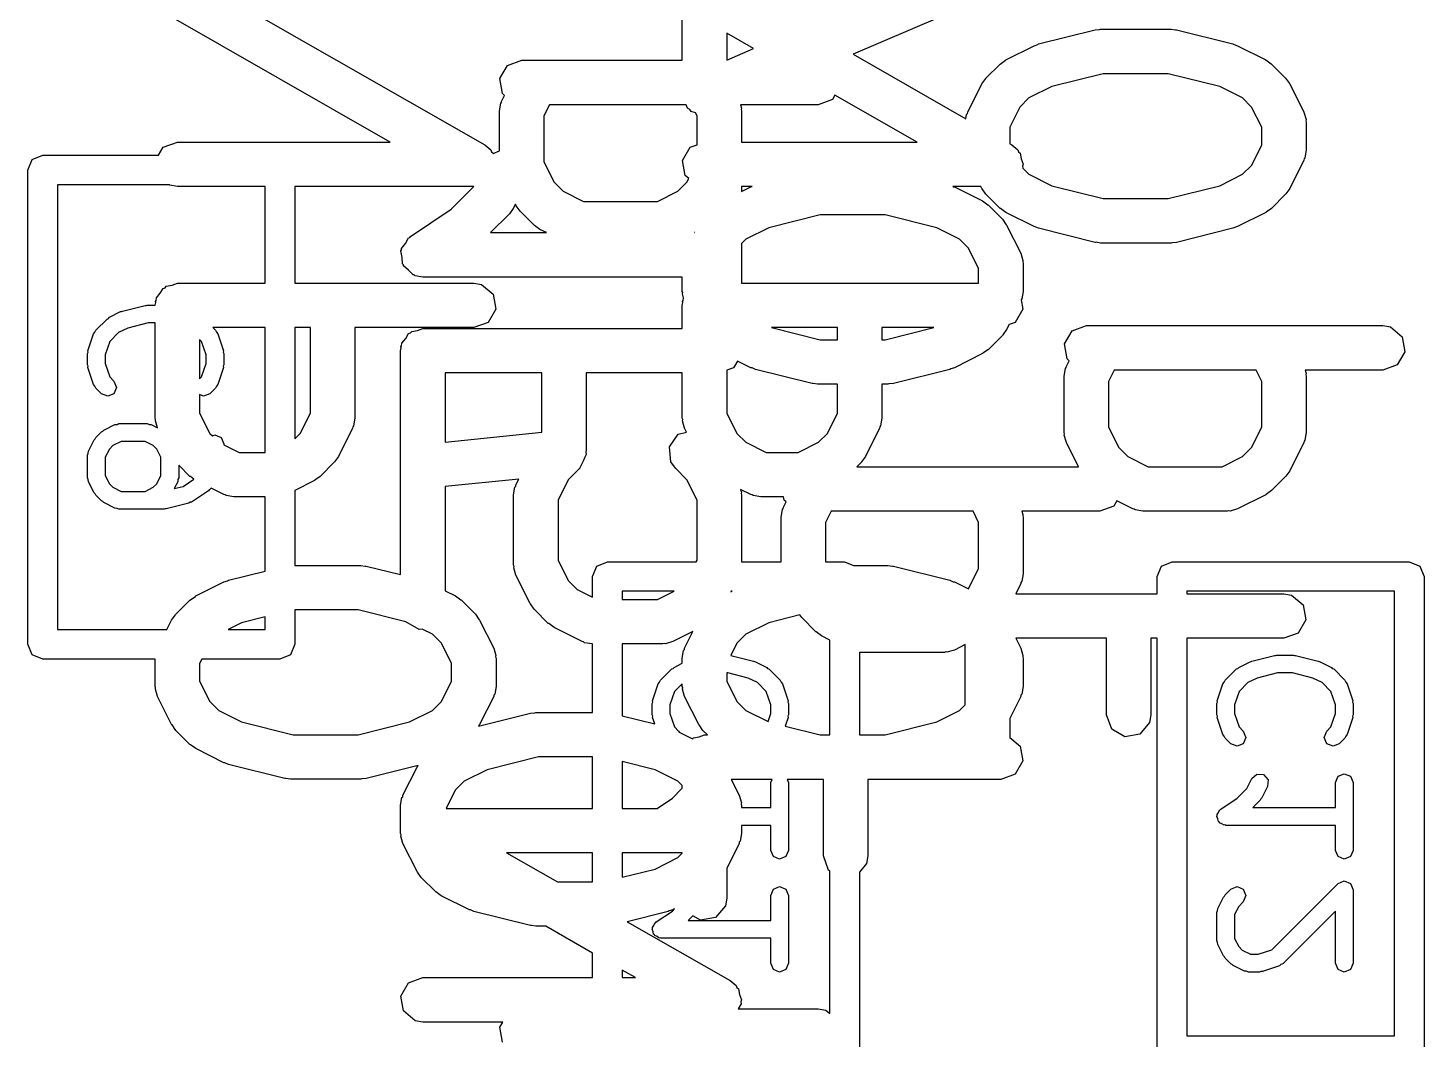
# Model space of a CAD drawing. Extents: x 0.04 to 2.09, y 0.3 to 3.78.
# Drawn here: x 0.2659 to 0.4513, y 2.9101 to 3.0444 of the extents above; entities that cross this region are included whole.
import ezdxf

# ---------------------------------------------------------------- set-up
doc = ezdxf.new("R2010")
doc.units = 0
doc.header["$MEASUREMENT"] = 0
doc.layers.add('BLACK', color=7, linetype='CONTINUOUS')

msp = doc.modelspace()

# ---------------------------------------------------------------- linework, layer by layer
at = {"layer": 'BLACK', "linetype": 'CONTINUOUS'}
for p, q in [((0.35281, 3.04013), (0.35281, 3.05391)), ((0.314014, 3.02927), (0.284298, 3.04625)), ((0.296882, 3.04586), (0.326598, 3.02888)), ((0.387038, 3.04586), (0.37552, 3.04093)), ((0.362294, 3.04168), (0.358716, 3.04373)), ((0.358716, 3.04373), (0.358716, 3.04015)), ((0.400144, 3.04229), (0.407643, 3.04416)), ((0.407643, 3.04416), (0.408231, 3.0442)), ((0.408231, 3.0442), (0.40836, 3.04425)), ((0.40836, 3.04425), (0.417733, 3.04425)), ((0.417733, 3.04425), (0.418314, 3.04415)), ((0.418314, 3.04415), (0.41845, 3.04416)), ((0.41845, 3.04416), (0.425949, 3.04229)), ((0.358716, 3.04015), (0.362294, 3.04168)), ((0.39579, 3.04019), (0.39954, 3.04206)), ((0.39954, 3.04206), (0.400028, 3.04221)), ((0.400028, 3.04221), (0.400144, 3.04229)), ((0.425949, 3.04229), (0.426414, 3.04208)), ((0.426414, 3.04208), (0.426553, 3.04206)), ((0.426553, 3.04206), (0.430302, 3.04019)), ((0.328577, 3.03769), (0.329587, 3.03944)), ((0.329587, 3.03944), (0.331485, 3.04013)), ((0.331485, 3.04013), (0.35281, 3.04013)), ((0.37552, 3.04093), (0.390488, 3.03237)), ((0.393148, 3.03776), (0.395023, 3.03963)), ((0.395023, 3.03963), (0.395746, 3.04014)), ((0.395746, 3.04014), (0.39579, 3.04019)), ((0.430302, 3.04019), (0.431012, 3.03966)), ((0.431012, 3.03966), (0.43107, 3.03963)), ((0.43107, 3.03963), (0.432945, 3.03776)), ((0.328928, 3.0357), (0.328577, 3.03769)), ((0.392595, 3.03699), (0.393121, 3.0377)), ((0.393121, 3.0377), (0.393148, 3.03776)), ((0.408723, 3.03834), (0.401891, 3.03664)), ((0.41737, 3.03834), (0.408723, 3.03834)), ((0.424202, 3.03664), (0.41737, 3.03834)), ((0.432945, 3.03776), (0.433451, 3.03704)), ((0.329204, 3.03547), (0.328928, 3.0357)), ((0.39072, 3.03324), (0.392595, 3.03699)), ((0.401891, 3.03664), (0.39886, 3.03512)), ((0.427233, 3.03512), (0.424202, 3.03664)), ((0.433451, 3.03704), (0.433498, 3.03699)), ((0.433498, 3.03699), (0.435373, 3.03324)), ((0.328532, 3.03343), (0.32871, 3.03444)), ((0.32871, 3.03444), (0.328824, 3.03457)), ((0.328824, 3.03457), (0.328844, 3.03475)), ((0.328844, 3.03475), (0.329204, 3.03547)), ((0.335184, 3.03422), (0.334438, 3.03273)), ((0.353338, 3.03422), (0.335184, 3.03422)), ((0.353501, 3.03377), (0.353338, 3.03422)), ((0.353803, 3.0336), (0.353501, 3.03377)), ((0.370855, 3.03422), (0.360528, 3.03422)), ((0.360528, 3.03422), (0.360665, 3.03376)), ((0.360665, 3.03376), (0.360624, 3.03359)), ((0.372753, 3.03491), (0.370855, 3.03422)), ((0.373098, 3.03551), (0.372753, 3.03491)), ((0.384014, 3.02927), (0.373098, 3.03551)), ((0.397663, 3.03392), (0.396314, 3.03123)), ((0.39886, 3.03512), (0.397663, 3.03392)), ((0.42843, 3.03392), (0.427233, 3.03512)), ((0.429779, 3.03123), (0.42843, 3.03392)), ((0.328532, 3.02809), (0.328532, 3.03343)), ((0.334438, 3.03273), (0.334438, 3.02662)), ((0.353994, 3.03331), (0.353803, 3.0336)), ((0.354577, 3.03313), (0.353994, 3.03331)), ((0.354779, 3.03273), (0.354577, 3.03313)), ((0.354779, 3.02891), (0.354779, 3.03273)), ((0.360624, 3.03359), (0.360684, 3.03343)), ((0.360684, 3.03343), (0.360684, 3.02927)), ((0.390488, 3.03237), (0.390587, 3.03293)), ((0.390587, 3.03293), (0.3907, 3.03307)), ((0.3907, 3.03307), (0.39072, 3.03324)), ((0.435373, 3.03324), (0.435665, 3.03226)), ((0.435665, 3.03226), (0.435624, 3.03209)), ((0.435624, 3.03209), (0.435684, 3.03192)), ((0.435684, 3.03192), (0.435684, 3.02817)), ((0.396314, 3.03123), (0.396314, 3.02904)), ((0.429779, 3.02887), (0.429779, 3.03123)), ((0.283252, 3.02752), (0.283865, 3.02858)), ((0.283865, 3.02858), (0.285763, 3.02927)), ((0.285763, 3.02927), (0.314014, 3.02927)), ((0.326598, 3.02888), (0.327387, 3.02823)), ((0.327387, 3.02823), (0.327481, 3.02797)), ((0.352855, 3.02683), (0.353865, 3.02858)), ((0.353865, 3.02858), (0.354779, 3.02891)), ((0.360684, 3.02927), (0.384014, 3.02927)), ((0.396314, 3.02904), (0.396598, 3.02888)), ((0.396598, 3.02888), (0.397387, 3.02823)), ((0.397387, 3.02823), (0.397481, 3.02797)), ((0.42843, 3.02617), (0.429779, 3.02887)), ((0.435684, 3.02817), (0.435506, 3.02716)), ((0.265906, 3.02555), (0.266482, 3.02694)), ((0.266482, 3.02694), (0.267874, 3.02752)), ((0.267874, 3.02752), (0.283252, 3.02752)), ((0.327481, 3.02797), (0.32769, 3.0278)), ((0.32769, 3.0278), (0.327702, 3.02773)), ((0.327702, 3.02773), (0.328532, 3.02809)), ((0.334438, 3.02662), (0.335786, 3.02393)), ((0.353206, 3.02484), (0.352855, 3.02683)), ((0.397481, 3.02797), (0.39769, 3.0278)), ((0.39769, 3.0278), (0.397822, 3.02705)), ((0.397822, 3.02705), (0.398086, 3.02633)), ((0.398086, 3.02633), (0.397994, 3.02608)), ((0.435373, 3.02685), (0.433498, 3.0231)), ((0.435393, 3.02703), (0.435373, 3.02685)), ((0.435506, 3.02716), (0.435393, 3.02703)), ((0.265906, 2.96256), (0.265906, 3.02555)), ((0.353687, 3.02444), (0.353206, 3.02484)), ((0.35343, 3.02393), (0.353687, 3.02444)), ((0.397994, 3.02608), (0.398041, 3.02581)), ((0.398041, 3.02581), (0.398037, 3.0258)), ((0.398037, 3.0258), (0.39886, 3.02498)), ((0.39886, 3.02498), (0.401891, 3.02346)), ((0.424202, 3.02346), (0.427233, 3.02498)), ((0.427233, 3.02498), (0.42843, 3.02617)), ((0.269843, 3.02358), (0.269843, 2.96453)), ((0.284707, 3.02358), (0.269843, 3.02358)), ((0.284753, 3.02354), (0.284707, 3.02358)), ((0.285763, 3.02337), (0.284753, 3.02354)), ((0.297402, 3.02337), (0.285763, 3.02337)), ((0.297402, 3.01052), (0.297402, 3.02337)), ((0.325133, 3.02337), (0.301339, 3.02337)), ((0.301339, 3.02337), (0.301339, 3.01052)), ((0.322105, 3.02033), (0.32515, 3.02337)), ((0.32515, 3.02337), (0.325133, 3.02337)), ((0.335786, 3.02393), (0.336983, 3.02273)), ((0.336983, 3.02273), (0.339681, 3.02138)), ((0.349535, 3.02138), (0.352233, 3.02273)), ((0.352233, 3.02273), (0.35343, 3.02393)), ((0.360684, 3.02337), (0.360684, 3.02269)), ((0.362113, 3.02337), (0.360684, 3.02337)), ((0.360684, 3.02269), (0.361942, 3.02332)), ((0.361942, 3.02332), (0.362113, 3.02337)), ((0.392464, 3.02337), (0.388737, 3.02337)), ((0.388737, 3.02337), (0.388816, 3.02333)), ((0.388816, 3.02333), (0.388955, 3.02332)), ((0.388955, 3.02332), (0.392704, 3.02144)), ((0.392595, 3.0231), (0.392464, 3.02337)), ((0.392642, 3.02306), (0.392595, 3.0231)), ((0.393148, 3.02234), (0.392642, 3.02306)), ((0.401891, 3.02346), (0.408723, 3.02175)), ((0.41737, 3.02175), (0.424202, 3.02346)), ((0.433498, 3.0231), (0.432972, 3.02239)), ((0.330646, 3.021), (0.330376, 3.02046)), ((0.330719, 3.02086), (0.330646, 3.021)), ((0.330765, 3.02081), (0.330719, 3.02086)), ((0.331272, 3.02009), (0.330765, 3.02081)), ((0.339681, 3.02138), (0.349535, 3.02138)), ((0.392704, 3.02144), (0.393413, 3.02091)), ((0.395023, 3.02046), (0.393148, 3.02234)), ((0.393413, 3.02091), (0.393471, 3.02089)), ((0.393471, 3.02089), (0.395346, 3.01901)), ((0.408723, 3.02175), (0.41737, 3.02175)), ((0.432945, 3.02234), (0.43107, 3.02046)), ((0.432972, 3.02239), (0.432945, 3.02234)), ((0.316724, 3.01674), (0.322105, 3.02033)), ((0.329823, 3.01969), (0.327365, 3.01724)), ((0.32985, 3.01975), (0.329823, 3.01969)), ((0.330376, 3.02046), (0.32985, 3.01975)), ((0.333146, 3.01821), (0.331272, 3.02009)), ((0.371125, 3.0196), (0.364293, 3.01789)), ((0.379771, 3.0196), (0.371125, 3.0196)), ((0.386603, 3.01789), (0.379771, 3.0196)), ((0.395081, 3.02043), (0.395023, 3.02046)), ((0.39579, 3.01991), (0.395081, 3.02043)), ((0.395346, 3.01901), (0.395853, 3.01829)), ((0.39954, 3.01803), (0.39579, 3.01991)), ((0.430302, 3.01991), (0.426553, 3.01803)), ((0.430347, 3.01995), (0.430302, 3.01991)), ((0.43107, 3.02046), (0.430347, 3.01995)), ((0.327365, 3.01724), (0.334764, 3.01724)), ((0.333205, 3.01819), (0.333146, 3.01821)), ((0.333914, 3.01766), (0.333205, 3.01819)), ((0.334764, 3.01724), (0.333914, 3.01766)), ((0.354505, 3.01726), (0.354452, 3.01724)), ((0.354452, 3.01724), (0.354492, 3.01724)), ((0.354492, 3.01724), (0.354505, 3.01726)), ((0.364293, 3.01789), (0.361262, 3.01637)), ((0.389634, 3.01637), (0.386603, 3.01789)), ((0.395853, 3.01829), (0.395899, 3.01824)), ((0.395899, 3.01824), (0.397774, 3.0145)), ((0.399679, 3.01802), (0.39954, 3.01803)), ((0.400144, 3.01781), (0.399679, 3.01802)), ((0.407643, 3.01593), (0.400144, 3.01781)), ((0.425949, 3.01781), (0.41845, 3.01593)), ((0.426065, 3.01789), (0.425949, 3.01781)), ((0.426553, 3.01803), (0.426065, 3.01789)), ((0.315528, 3.01511), (0.316035, 3.0158)), ((0.316035, 3.0158), (0.316463, 3.01654)), ((0.316463, 3.01654), (0.316623, 3.0166)), ((0.316623, 3.0166), (0.316724, 3.01674)), ((0.361262, 3.01637), (0.360684, 3.0158)), ((0.360684, 3.0158), (0.360684, 3.01052)), ((0.390832, 3.01518), (0.389634, 3.01637)), ((0.39218, 3.01248), (0.390832, 3.01518)), ((0.407779, 3.01595), (0.407643, 3.01593)), ((0.40836, 3.01585), (0.407779, 3.01595)), ((0.417733, 3.01585), (0.40836, 3.01585)), ((0.417862, 3.01589), (0.417733, 3.01585)), ((0.41845, 3.01593), (0.417862, 3.01589)), ((0.315454, 3.0148), (0.315538, 3.01494)), ((0.315602, 3.01395), (0.315454, 3.0148)), ((0.315538, 3.01494), (0.315528, 3.01511)), ((0.315657, 3.0131), (0.315602, 3.01395)), ((0.397774, 3.0145), (0.398066, 3.01351)), ((0.398066, 3.01351), (0.398025, 3.01334)), ((0.398025, 3.01334), (0.398086, 3.01317)), ((0.315775, 3.01297), (0.315657, 3.0131)), ((0.315804, 3.01281), (0.315775, 3.01297)), ((0.316461, 3.01226), (0.315804, 3.01281)), ((0.317053, 3.01164), (0.316461, 3.01226)), ((0.317221, 3.01162), (0.317053, 3.01164)), ((0.317351, 3.01151), (0.317221, 3.01162)), ((0.318361, 3.01133), (0.317351, 3.01151)), ((0.39218, 3.01052), (0.39218, 3.01248)), ((0.398086, 3.01317), (0.398086, 3.00943)), ((0.283481, 3.00917), (0.283865, 3.00983)), ((0.283865, 3.00983), (0.284115, 3.00992)), ((0.284115, 3.00992), (0.284287, 3.01013)), ((0.284287, 3.01013), (0.285042, 3.01026)), ((0.285042, 3.01026), (0.285763, 3.01052)), ((0.285763, 3.01052), (0.297402, 3.01052)), ((0.301339, 3.01052), (0.325133, 3.01052)), ((0.35281, 3.01133), (0.318361, 3.01133)), ((0.325133, 3.01052), (0.326143, 3.01035)), ((0.326143, 3.01035), (0.32769, 3.00905)), ((0.35281, 3.00943), (0.35281, 3.01133)), ((0.360684, 3.01052), (0.39218, 3.01052)), ((0.282817, 3.00761), (0.282878, 3.00795)), ((0.282855, 3.00808), (0.282921, 3.0082)), ((0.282878, 3.00795), (0.282855, 3.00808)), ((0.282921, 3.0082), (0.282988, 3.00858)), ((0.282988, 3.00858), (0.283481, 3.00917)), ((0.32769, 3.00905), (0.328041, 3.00706)), ((0.352871, 3.00926), (0.35281, 3.00943)), ((0.35281, 3.00757), (0.352878, 3.00795)), ((0.35283, 3.00909), (0.352871, 3.00926)), ((0.352985, 3.00856), (0.35283, 3.00909)), ((0.352855, 3.00808), (0.352921, 3.0082)), ((0.352878, 3.00795), (0.352855, 3.00808)), ((0.352921, 3.0082), (0.352985, 3.00856)), ((0.397908, 3.00842), (0.39782, 3.00831)), ((0.39782, 3.00831), (0.398041, 3.00706)), ((0.398086, 3.00943), (0.397908, 3.00842)), ((0.276592, 3.00584), (0.27672, 3.00599)), ((0.27672, 3.00599), (0.278219, 3.00674)), ((0.278219, 3.00674), (0.278353, 3.00674)), ((0.278353, 3.00674), (0.278461, 3.00682)), ((0.278461, 3.00682), (0.281461, 3.00757)), ((0.281461, 3.00757), (0.281609, 3.00755)), ((0.281609, 3.00755), (0.281747, 3.00761)), ((0.281747, 3.00761), (0.282817, 3.00761)), ((0.328041, 3.00706), (0.327031, 3.00531)), ((0.35281, 3.00451), (0.35281, 3.00757)), ((0.398041, 3.00706), (0.397031, 3.00531)), ((0.274808, 3.00401), (0.274913, 3.00426)), ((0.274913, 3.00426), (0.276413, 3.00576)), ((0.276413, 3.00576), (0.276592, 3.00584)), ((0.27916, 3.00456), (0.277947, 3.00396)), ((0.281893, 3.00525), (0.27916, 3.00456)), ((0.28281, 3.00525), (0.281893, 3.00525)), ((0.28281, 2.99257), (0.28281, 3.00525)), ((0.290477, 3.00462), (0.290831, 3.00426)), ((0.297402, 3.00462), (0.290477, 3.00462)), ((0.290831, 3.00426), (0.290937, 3.00401)), ((0.297402, 2.98803), (0.297402, 3.00462)), ((0.301339, 3.00462), (0.301339, 2.98983)), ((0.303433, 3.00462), (0.301339, 3.00462)), ((0.303433, 2.99327), (0.303433, 3.00462)), ((0.325133, 3.00462), (0.309338, 3.00462)), ((0.309338, 3.00462), (0.309338, 2.99257)), ((0.316714, 3.00391), (0.316885, 3.00411)), ((0.316885, 3.00411), (0.317641, 3.00424)), ((0.317641, 3.00424), (0.318361, 3.00451)), ((0.318361, 3.00451), (0.35281, 3.00451)), ((0.327031, 3.00531), (0.325133, 3.00462)), ((0.364668, 3.00462), (0.371125, 3.003)), ((0.373433, 3.00462), (0.364668, 3.00462)), ((0.373433, 3.003), (0.373433, 3.00462)), ((0.379338, 3.00462), (0.379338, 3.003)), ((0.386228, 3.00462), (0.379338, 3.00462)), ((0.379771, 3.003), (0.386228, 3.00462)), ((0.395899, 3.00436), (0.395373, 3.00365)), ((0.396231, 3.00502), (0.395899, 3.00436)), ((0.397031, 3.00531), (0.396231, 3.00502)), ((0.403577, 3.00244), (0.404587, 3.00419)), ((0.404587, 3.00419), (0.406485, 3.00488)), ((0.406485, 3.00488), (0.445855, 3.00488)), ((0.445855, 3.00488), (0.446865, 3.0047)), ((0.446865, 3.0047), (0.448412, 3.0034)), ((0.273878, 3.00155), (0.274628, 3.0038)), ((0.274628, 3.0038), (0.274808, 3.00401)), ((0.27678, 3.00279), (0.276179, 3.00099)), ((0.277947, 3.00396), (0.27678, 3.00279)), ((0.288964, 3.00279), (0.288716, 3.00304)), ((0.288716, 3.00304), (0.288716, 2.99782)), ((0.289565, 3.00099), (0.288964, 3.00279)), ((0.290937, 3.00401), (0.291117, 3.0038)), ((0.291117, 3.0038), (0.291867, 3.00155)), ((0.315454, 3.00207), (0.315519, 3.00218)), ((0.315519, 3.00218), (0.315587, 3.00256)), ((0.315587, 3.00256), (0.31608, 3.00315)), ((0.31608, 3.00315), (0.316463, 3.00382)), ((0.316463, 3.00382), (0.316714, 3.00391)), ((0.371125, 3.003), (0.373433, 3.003)), ((0.379338, 3.003), (0.379771, 3.003)), ((0.395346, 3.00359), (0.393471, 3.00171)), ((0.395373, 3.00365), (0.395346, 3.00359)), ((0.403928, 3.00045), (0.403577, 3.00244)), ((0.448412, 3.0034), (0.448763, 3.00141)), ((0.273817, 3.00118), (0.273891, 3.00136)), ((0.273817, 2.99968), (0.273817, 3.00118)), ((0.273891, 3.00136), (0.273878, 3.00155)), ((0.276179, 3.00099), (0.276179, 2.99987)), ((0.289565, 2.99987), (0.289565, 3.00099)), ((0.291867, 3.00155), (0.291853, 3.00136)), ((0.291853, 3.00136), (0.291927, 3.00118)), ((0.291927, 3.00118), (0.291927, 2.99968)), ((0.315409, 3.00155), (0.315476, 3.00194)), ((0.315409, 2.9718), (0.315409, 3.00155)), ((0.315476, 3.00194), (0.315454, 3.00207)), ((0.392704, 3.00116), (0.388955, 2.99929)), ((0.392748, 3.00121), (0.392704, 3.00116)), ((0.393471, 3.00171), (0.392748, 3.00121)), ((0.404204, 3.00022), (0.403928, 3.00045)), ((0.448763, 3.00141), (0.447753, 2.99966)), ((0.273891, 2.9995), (0.273817, 2.99968)), ((0.273878, 2.99931), (0.273891, 2.9995)), ((0.274628, 2.99706), (0.273878, 2.99931)), ((0.276179, 2.99987), (0.27678, 2.99807)), ((0.288964, 2.99807), (0.289565, 2.99987)), ((0.291867, 2.99931), (0.291117, 2.99706)), ((0.291927, 2.99968), (0.291853, 2.9995)), ((0.291853, 2.9995), (0.291867, 2.99931)), ((0.321314, 2.9986), (0.321314, 2.98942)), ((0.334156, 2.9986), (0.321314, 2.9986)), ((0.334156, 2.99071), (0.334156, 2.9986)), ((0.340062, 2.9986), (0.340062, 2.98843)), ((0.35281, 2.9986), (0.340062, 2.9986)), ((0.35281, 2.99257), (0.35281, 2.9986)), ((0.359629, 2.99929), (0.358716, 2.99896)), ((0.358716, 2.99896), (0.358716, 2.99327)), ((0.360144, 3.00018), (0.359629, 2.99929)), ((0.361942, 2.99929), (0.360144, 3.00018)), ((0.36208, 2.99927), (0.361942, 2.99929)), ((0.362546, 2.99906), (0.36208, 2.99927)), ((0.370045, 2.99719), (0.362546, 2.99906)), ((0.38835, 2.99906), (0.380851, 2.99719)), ((0.388466, 2.99914), (0.38835, 2.99906)), ((0.388955, 2.99929), (0.388466, 2.99914)), ((0.403532, 2.99818), (0.40371, 2.99919)), ((0.40371, 2.99919), (0.403824, 2.99932)), ((0.403824, 2.99932), (0.403844, 2.9995)), ((0.403844, 2.9995), (0.404204, 3.00022)), ((0.410184, 2.99897), (0.409438, 2.99748)), ((0.429032, 2.99897), (0.410184, 2.99897)), ((0.429779, 2.99748), (0.429032, 2.99897)), ((0.445855, 2.99897), (0.435528, 2.99897)), ((0.435528, 2.99897), (0.435665, 2.99851)), ((0.435665, 2.99851), (0.435624, 2.99834)), ((0.447753, 2.99966), (0.445855, 2.99897)), ((0.274808, 2.99685), (0.274628, 2.99706)), ((0.274913, 2.99659), (0.274808, 2.99685)), ((0.27678, 2.99807), (0.277333, 2.99751)), ((0.277333, 2.99751), (0.277679, 2.99668)), ((0.277679, 2.99668), (0.277333, 2.99584)), ((0.288716, 2.99782), (0.288964, 2.99807)), ((0.290937, 2.99685), (0.290831, 2.99659)), ((0.291117, 2.99706), (0.290937, 2.99685)), ((0.370181, 2.9972), (0.370045, 2.99719)), ((0.370761, 2.9971), (0.370181, 2.9972)), ((0.373433, 2.9971), (0.370761, 2.9971)), ((0.373433, 2.99327), (0.373433, 2.9971)), ((0.380135, 2.9971), (0.379338, 2.9971)), ((0.379338, 2.9971), (0.379338, 2.99257)), ((0.380263, 2.99715), (0.380135, 2.9971)), ((0.380851, 2.99719), (0.380263, 2.99715)), ((0.403532, 2.99068), (0.403532, 2.99818)), ((0.409438, 2.99748), (0.409438, 2.99137)), ((0.429779, 2.99137), (0.429779, 2.99748)), ((0.435624, 2.99834), (0.435684, 2.99818)), ((0.435684, 2.99818), (0.435684, 2.99068)), ((0.275663, 2.99584), (0.274913, 2.99659)), ((0.276498, 2.9955), (0.275663, 2.99584)), ((0.277333, 2.99584), (0.276498, 2.9955)), ((0.289246, 2.9955), (0.288716, 2.99572)), ((0.288716, 2.99572), (0.288716, 2.99327)), ((0.290082, 2.99584), (0.289246, 2.9955)), ((0.290831, 2.99659), (0.290082, 2.99584)), ((0.288716, 2.99327), (0.290065, 2.99057)), ((0.302084, 2.99057), (0.303433, 2.99327)), ((0.358716, 2.99327), (0.360065, 2.99057)), ((0.372084, 2.99057), (0.373433, 2.99327)), ((0.27597, 2.99099), (0.27747, 2.99174)), ((0.27747, 2.99174), (0.277744, 2.99176)), ((0.277744, 2.99176), (0.277998, 2.99186)), ((0.277998, 2.99186), (0.281747, 2.99186)), ((0.281747, 2.99186), (0.282001, 2.99176)), ((0.282001, 2.99176), (0.282275, 2.99174)), ((0.282275, 2.99174), (0.283101, 2.99132)), ((0.282871, 2.99241), (0.28281, 2.99257)), ((0.28283, 2.99224), (0.282871, 2.99241)), ((0.283101, 2.99132), (0.28283, 2.99224)), ((0.309026, 2.99125), (0.307152, 2.9875)), ((0.309047, 2.99143), (0.309026, 2.99125)), ((0.30916, 2.99156), (0.309047, 2.99143)), ((0.309338, 2.99257), (0.30916, 2.99156)), ((0.352871, 2.99241), (0.35281, 2.99257)), ((0.35283, 2.99224), (0.352871, 2.99241)), ((0.353122, 2.99125), (0.35283, 2.99224)), ((0.353375, 2.99075), (0.353122, 2.99125)), ((0.379026, 2.99125), (0.377152, 2.9875)), ((0.379047, 2.99143), (0.379026, 2.99125)), ((0.37916, 2.99156), (0.379047, 2.99143)), ((0.379338, 2.99257), (0.37916, 2.99156)), ((0.409438, 2.99137), (0.410786, 2.98868)), ((0.42843, 2.98868), (0.429779, 2.99137)), ((0.273942, 2.98821), (0.274692, 2.98971)), ((0.274692, 2.98971), (0.274838, 2.98984)), ((0.274838, 2.98984), (0.274913, 2.99002)), ((0.274913, 2.99002), (0.275663, 2.99077)), ((0.275663, 2.99077), (0.275842, 2.99084)), ((0.275842, 2.99084), (0.27597, 2.99099)), ((0.278277, 2.9895), (0.277198, 2.98896)), ((0.281468, 2.9895), (0.278277, 2.9895)), ((0.282547, 2.98896), (0.281468, 2.9895)), ((0.290065, 2.99057), (0.290413, 2.99022)), ((0.290413, 2.99022), (0.290746, 2.99036)), ((0.290746, 2.99036), (0.291581, 2.99002)), ((0.291581, 2.99002), (0.291927, 2.98918)), ((0.291927, 2.98918), (0.291927, 2.98904)), ((0.301339, 2.98983), (0.302084, 2.99057)), ((0.321314, 2.98942), (0.334156, 2.99071)), ((0.35113, 2.9888), (0.352288, 2.99045)), ((0.352288, 2.99045), (0.353375, 2.99075)), ((0.360065, 2.99057), (0.361262, 2.98938)), ((0.361262, 2.98938), (0.363959, 2.98803)), ((0.368189, 2.98803), (0.370887, 2.98938)), ((0.370887, 2.98938), (0.372084, 2.99057)), ((0.403592, 2.99051), (0.403532, 2.99068)), ((0.403551, 2.99034), (0.403592, 2.99051)), ((0.403844, 2.98936), (0.403551, 2.99034)), ((0.405457, 2.98613), (0.403844, 2.98936)), ((0.435373, 2.98936), (0.433498, 2.98561)), ((0.435393, 2.98953), (0.435373, 2.98936)), ((0.435506, 2.98967), (0.435393, 2.98953)), ((0.435684, 2.99068), (0.435506, 2.98967)), ((0.273817, 2.98768), (0.273922, 2.98793)), ((0.273817, 2.98468), (0.273817, 2.98768)), ((0.273922, 2.98793), (0.273942, 2.98821)), ((0.276719, 2.98848), (0.276179, 2.9874)), ((0.276179, 2.9874), (0.276179, 2.98496)), ((0.277198, 2.98896), (0.276719, 2.98848)), ((0.283026, 2.98848), (0.282547, 2.98896)), ((0.283566, 2.9874), (0.283026, 2.98848)), ((0.283566, 2.98496), (0.283566, 2.9874)), ((0.291927, 2.98904), (0.293959, 2.98803)), ((0.293959, 2.98803), (0.297402, 2.98803)), ((0.307152, 2.9875), (0.306626, 2.98679)), ((0.339884, 2.98742), (0.339632, 2.98688)), ((0.340051, 2.98778), (0.339884, 2.98742)), ((0.339884, 2.98742), (0.339884, 2.98742)), ((0.339884, 2.98742), (0.339884, 2.98742)), ((0.340062, 2.98843), (0.339992, 2.98803)), ((0.339992, 2.98803), (0.340054, 2.98782)), ((0.340054, 2.98782), (0.340046, 2.9878)), ((0.340046, 2.9878), (0.340051, 2.98778)), ((0.351306, 2.98679), (0.35113, 2.9888)), ((0.363959, 2.98803), (0.368189, 2.98803)), ((0.377152, 2.9875), (0.376626, 2.98679)), ((0.410786, 2.98868), (0.411983, 2.98748)), ((0.411983, 2.98748), (0.414681, 2.98613)), ((0.424535, 2.98613), (0.427233, 2.98748)), ((0.427233, 2.98748), (0.42843, 2.98868)), ((0.287425, 2.98486), (0.285928, 2.98636)), ((0.285928, 2.98636), (0.285928, 2.98468)), ((0.306599, 2.98674), (0.304724, 2.98486)), ((0.306626, 2.98679), (0.306599, 2.98674)), ((0.339197, 2.98595), (0.337661, 2.98441)), ((0.339205, 2.98597), (0.339197, 2.98595)), ((0.339223, 2.98597), (0.339205, 2.98597)), ((0.339632, 2.98688), (0.339223, 2.98597)), ((0.351894, 2.98595), (0.351306, 2.98679)), ((0.35343, 2.98441), (0.351894, 2.98595)), ((0.376599, 2.98674), (0.375994, 2.98613)), ((0.375994, 2.98613), (0.405457, 2.98613)), ((0.376626, 2.98679), (0.376599, 2.98674)), ((0.414681, 2.98613), (0.424535, 2.98613)), ((0.433498, 2.98561), (0.432972, 2.9849)), ((0.273922, 2.98443), (0.273817, 2.98468)), ((0.273942, 2.98415), (0.273922, 2.98443)), ((0.274692, 2.98265), (0.273942, 2.98415)), ((0.276179, 2.98496), (0.276719, 2.98388)), ((0.276719, 2.98388), (0.277198, 2.9834)), ((0.282547, 2.9834), (0.283026, 2.98388)), ((0.283026, 2.98388), (0.283566, 2.98496)), ((0.285803, 2.98415), (0.285345, 2.98324)), ((0.285823, 2.98443), (0.285803, 2.98415)), ((0.285928, 2.98468), (0.285823, 2.98443)), ((0.286512, 2.98353), (0.28795, 2.98449)), ((0.287483, 2.98483), (0.287425, 2.98486)), ((0.28795, 2.98449), (0.287483, 2.98483)), ((0.303956, 2.98431), (0.301339, 2.983)), ((0.304001, 2.98435), (0.303956, 2.98431)), ((0.304724, 2.98486), (0.304001, 2.98435)), ((0.331086, 2.98447), (0.321314, 2.98349)), ((0.330698, 2.98356), (0.330719, 2.98373)), ((0.330719, 2.98373), (0.331086, 2.98447)), ((0.337661, 2.98441), (0.336312, 2.98171)), ((0.354779, 2.98171), (0.35343, 2.98441)), ((0.432945, 2.98484), (0.43107, 2.98297)), ((0.432972, 2.9849), (0.432945, 2.98484)), ((0.274838, 2.98253), (0.274692, 2.98265)), ((0.274913, 2.98235), (0.274838, 2.98253)), ((0.275663, 2.9816), (0.274913, 2.98235)), ((0.277198, 2.9834), (0.278277, 2.98286)), ((0.278277, 2.98286), (0.281468, 2.98286)), ((0.281468, 2.98286), (0.282547, 2.9834)), ((0.285345, 2.98324), (0.286512, 2.98353)), ((0.289901, 2.98295), (0.287652, 2.98145)), ((0.289969, 2.98305), (0.289901, 2.98295)), ((0.290081, 2.9831), (0.289969, 2.98305)), ((0.290259, 2.98327), (0.290081, 2.9831)), ((0.291942, 2.98243), (0.290259, 2.98327)), ((0.292117, 2.98241), (0.291942, 2.98243)), ((0.292252, 2.9823), (0.292117, 2.98241)), ((0.293262, 2.98212), (0.292252, 2.9823)), ((0.297402, 2.98212), (0.293262, 2.98212)), ((0.297402, 2.97228), (0.297402, 2.98212)), ((0.301339, 2.983), (0.301339, 2.97303)), ((0.321314, 2.98349), (0.321314, 2.96966)), ((0.330407, 2.98241), (0.330585, 2.98342)), ((0.330407, 2.97304), (0.330407, 2.98241)), ((0.330585, 2.98342), (0.330698, 2.98356)), ((0.361942, 2.98243), (0.360552, 2.98313)), ((0.360552, 2.98313), (0.360665, 2.98275)), ((0.360665, 2.98275), (0.360624, 2.98258)), ((0.360624, 2.98258), (0.360684, 2.98241)), ((0.360684, 2.98241), (0.360684, 2.97352)), ((0.362117, 2.98241), (0.361942, 2.98243)), ((0.362252, 2.9823), (0.362117, 2.98241)), ((0.363262, 2.98212), (0.362252, 2.9823)), ((0.366255, 2.98212), (0.363262, 2.98212)), ((0.366329, 2.9817), (0.366255, 2.98212)), ((0.430302, 2.98241), (0.426553, 2.98054)), ((0.430347, 2.98246), (0.430302, 2.98241)), ((0.43107, 2.98297), (0.430347, 2.98246)), ((0.275842, 2.98152), (0.275663, 2.9816)), ((0.27597, 2.98138), (0.275842, 2.98152)), ((0.27747, 2.98063), (0.27597, 2.98138)), ((0.277744, 2.98061), (0.27747, 2.98063)), ((0.277998, 2.9805), (0.277744, 2.98061)), ((0.283997, 2.9805), (0.277998, 2.9805)), ((0.284135, 2.98056), (0.283997, 2.9805)), ((0.284283, 2.98054), (0.284135, 2.98056)), ((0.287283, 2.98129), (0.284283, 2.98054)), ((0.287449, 2.98141), (0.287283, 2.98129)), ((0.287652, 2.98145), (0.287449, 2.98141)), ((0.336312, 2.98171), (0.336312, 2.97374)), ((0.354779, 2.97374), (0.354779, 2.98171)), ((0.365934, 2.97943), (0.366112, 2.98044)), ((0.366112, 2.98044), (0.366225, 2.98057)), ((0.366225, 2.98057), (0.366245, 2.98075)), ((0.366245, 2.98075), (0.366606, 2.98147)), ((0.366606, 2.98147), (0.366329, 2.9817)), ((0.372586, 2.98023), (0.371839, 2.97873)), ((0.391433, 2.98023), (0.372586, 2.98023)), ((0.39218, 2.97873), (0.391433, 2.98023)), ((0.408256, 2.98023), (0.39793, 2.98023)), ((0.39793, 2.98023), (0.398066, 2.97977)), ((0.410154, 2.98092), (0.408256, 2.98023)), ((0.410547, 2.9816), (0.410154, 2.98092)), ((0.412663, 2.98054), (0.410547, 2.9816)), ((0.412839, 2.98052), (0.412663, 2.98054)), ((0.412974, 2.9804), (0.412839, 2.98052)), ((0.413984, 2.98023), (0.412974, 2.9804)), ((0.425232, 2.98023), (0.413984, 2.98023)), ((0.425398, 2.98029), (0.425232, 2.98023)), ((0.42557, 2.98025), (0.425398, 2.98029)), ((0.426553, 2.98054), (0.42557, 2.98025)), ((0.365934, 2.97352), (0.365934, 2.97943)), ((0.371839, 2.97873), (0.371839, 2.97352)), ((0.39218, 2.97263), (0.39218, 2.97873)), ((0.398066, 2.97977), (0.398025, 2.9796)), ((0.398025, 2.9796), (0.398086, 2.97943)), ((0.398086, 2.97943), (0.398086, 2.97193)), ((0.301339, 2.97303), (0.310135, 2.97303)), ((0.310135, 2.97303), (0.310715, 2.97293)), ((0.310715, 2.97293), (0.310851, 2.97294)), ((0.310851, 2.97294), (0.315409, 2.9718)), ((0.330467, 2.97287), (0.330407, 2.97304)), ((0.330426, 2.9727), (0.330467, 2.97287)), ((0.330719, 2.97172), (0.330426, 2.9727)), ((0.336312, 2.97374), (0.337661, 2.97104)), ((0.340906, 2.97156), (0.341482, 2.97295)), ((0.341482, 2.97295), (0.342874, 2.97352)), ((0.342874, 2.97352), (0.354673, 2.97352)), ((0.354673, 2.97352), (0.354779, 2.97374)), ((0.360684, 2.97352), (0.365934, 2.97352)), ((0.371839, 2.97352), (0.37437, 2.97352)), ((0.37437, 2.97352), (0.375565, 2.97303)), ((0.375565, 2.97303), (0.380135, 2.97303)), ((0.380135, 2.97303), (0.380715, 2.97293)), ((0.380715, 2.97293), (0.380851, 2.97294)), ((0.380851, 2.97294), (0.38835, 2.97107)), ((0.390832, 2.96993), (0.39218, 2.97263)), ((0.415906, 2.97156), (0.416482, 2.97295)), ((0.416482, 2.97295), (0.417874, 2.97352)), ((0.417874, 2.97352), (0.44937, 2.97352)), ((0.44937, 2.97352), (0.450762, 2.97295)), ((0.450762, 2.97295), (0.451339, 2.97156)), ((0.288192, 2.96897), (0.291942, 2.97084)), ((0.291942, 2.97084), (0.29243, 2.97099)), ((0.29243, 2.97099), (0.292546, 2.97107)), ((0.292546, 2.97107), (0.297402, 2.97228)), ((0.332593, 2.96797), (0.330719, 2.97172)), ((0.337661, 2.97104), (0.338858, 2.96984)), ((0.340906, 2.96882), (0.340906, 2.97156)), ((0.38835, 2.97107), (0.388816, 2.97086)), ((0.388816, 2.97086), (0.388955, 2.97084)), ((0.388955, 2.97084), (0.390814, 2.96991)), ((0.397794, 2.97078), (0.397774, 2.97061)), ((0.397908, 2.97092), (0.397794, 2.97078)), ((0.398086, 2.97193), (0.397908, 2.97092)), ((0.415906, 2.96926), (0.415906, 2.97156)), ((0.451339, 2.97156), (0.451339, 2.90856)), ((0.287425, 2.96841), (0.288148, 2.96892)), ((0.288148, 2.96892), (0.288192, 2.96897)), ((0.321314, 2.96966), (0.322704, 2.96897)), ((0.322704, 2.96897), (0.323413, 2.96844)), ((0.338858, 2.96984), (0.340906, 2.96882)), ((0.344843, 2.96959), (0.344843, 2.96849)), ((0.351725, 2.96959), (0.344843, 2.96959)), ((0.349535, 2.96849), (0.351725, 2.96959)), ((0.359307, 2.96959), (0.359266, 2.9695)), ((0.359266, 2.9695), (0.35943, 2.96959)), ((0.35943, 2.96959), (0.359307, 2.96959)), ((0.390814, 2.96991), (0.390832, 2.96993)), ((0.397774, 2.97061), (0.397099, 2.96926)), ((0.397099, 2.96926), (0.415906, 2.96926)), ((0.419843, 2.96959), (0.419843, 2.96926)), ((0.447402, 2.96959), (0.419843, 2.96959)), ((0.419843, 2.96926), (0.432731, 2.96926)), ((0.432731, 2.96926), (0.433741, 2.96908)), ((0.433741, 2.96908), (0.435289, 2.96778)), ((0.447402, 2.91053), (0.447402, 2.96959)), ((0.28555, 2.96654), (0.287425, 2.96841)), ((0.309771, 2.96712), (0.301339, 2.96712)), ((0.301339, 2.96712), (0.301339, 2.96256)), ((0.316089, 2.96554), (0.309771, 2.96712)), ((0.323413, 2.96844), (0.323471, 2.96841)), ((0.323471, 2.96841), (0.325346, 2.96654)), ((0.33264, 2.96792), (0.332593, 2.96797)), ((0.333146, 2.9672), (0.33264, 2.96792)), ((0.335021, 2.96533), (0.333146, 2.9672)), ((0.344843, 2.96849), (0.349535, 2.96849)), ((0.435289, 2.96778), (0.435639, 2.96579)), ((0.284374, 2.96453), (0.284997, 2.96577)), ((0.284997, 2.96577), (0.285523, 2.96648)), ((0.285523, 2.96648), (0.28555, 2.96654)), ((0.294293, 2.96542), (0.292517, 2.96453)), ((0.297402, 2.96619), (0.294293, 2.96542)), ((0.297402, 2.96453), (0.297402, 2.96619)), ((0.316099, 2.96552), (0.316089, 2.96554)), ((0.317849, 2.96451), (0.316099, 2.96552)), ((0.325346, 2.96654), (0.325853, 2.96582)), ((0.325853, 2.96582), (0.325899, 2.96577)), ((0.325899, 2.96577), (0.327774, 2.96202)), ((0.33508, 2.9653), (0.335021, 2.96533)), ((0.335789, 2.96477), (0.33508, 2.9653)), ((0.364293, 2.96542), (0.361262, 2.9639)), ((0.368424, 2.96645), (0.364293, 2.96542)), ((0.368673, 2.96609), (0.368424, 2.96645)), ((0.370548, 2.96422), (0.368673, 2.96609)), ((0.435639, 2.96579), (0.434629, 2.96404)), ((0.269843, 2.96453), (0.284374, 2.96453)), ((0.292517, 2.96453), (0.297402, 2.96453)), ((0.318273, 2.96458), (0.317849, 2.96451)), ((0.319634, 2.9639), (0.318273, 2.96458)), ((0.320832, 2.9627), (0.319634, 2.9639)), ((0.339538, 2.9629), (0.335789, 2.96477)), ((0.354229, 2.96424), (0.351553, 2.9629)), ((0.353122, 2.96202), (0.354229, 2.96424)), ((0.361262, 2.9639), (0.360065, 2.9627)), ((0.370606, 2.96419), (0.370548, 2.96422)), ((0.371315, 2.96366), (0.370606, 2.96419)), ((0.372402, 2.96312), (0.371315, 2.96366)), ((0.409156, 2.96335), (0.397109, 2.96335)), ((0.397109, 2.96335), (0.397774, 2.96202)), ((0.409156, 2.95318), (0.409156, 2.96335)), ((0.415906, 2.96335), (0.415062, 2.96335)), ((0.415062, 2.96335), (0.415062, 2.95318)), ((0.415906, 2.90856), (0.415906, 2.96335)), ((0.432731, 2.96335), (0.419843, 2.96335)), ((0.419843, 2.96335), (0.419843, 2.91053)), ((0.434629, 2.96404), (0.432731, 2.96335)), ((0.266482, 2.96117), (0.265906, 2.96256)), ((0.301339, 2.96256), (0.300762, 2.96117)), ((0.32218, 2.96001), (0.320832, 2.9627)), ((0.327774, 2.96202), (0.328066, 2.96104)), ((0.339713, 2.96288), (0.339538, 2.9629)), ((0.339849, 2.96276), (0.339713, 2.96288)), ((0.340859, 2.96259), (0.339849, 2.96276)), ((0.340906, 2.96259), (0.340859, 2.96259)), ((0.340906, 2.95349), (0.340906, 2.96259)), ((0.350232, 2.96259), (0.344843, 2.96259)), ((0.344843, 2.96259), (0.344843, 2.95306)), ((0.350398, 2.96265), (0.350232, 2.96259)), ((0.35057, 2.96261), (0.350398, 2.96265)), ((0.351553, 2.9629), (0.35057, 2.96261)), ((0.35281, 2.9607), (0.352988, 2.96171)), ((0.352988, 2.96171), (0.353102, 2.96185)), ((0.353102, 2.96185), (0.353122, 2.96202)), ((0.360065, 2.9627), (0.359249, 2.96107)), ((0.372402, 2.95053), (0.372402, 2.96312)), ((0.376385, 2.96148), (0.376339, 2.96149)), ((0.376339, 2.96149), (0.376339, 2.95053)), ((0.387634, 2.96148), (0.376385, 2.96148)), ((0.3878, 2.96154), (0.387634, 2.96148)), ((0.387972, 2.9615), (0.3878, 2.96154)), ((0.388955, 2.96179), (0.387972, 2.9615)), ((0.390409, 2.96252), (0.388955, 2.96179)), ((0.390409, 2.95453), (0.390409, 2.96252)), ((0.397774, 2.96202), (0.398066, 2.96104)), ((0.267874, 2.96059), (0.266482, 2.96117)), ((0.28281, 2.96059), (0.267874, 2.96059)), ((0.28281, 2.95695), (0.28281, 2.96059)), ((0.289009, 2.96059), (0.288716, 2.96001)), ((0.288716, 2.96001), (0.288716, 2.95765)), ((0.29937, 2.96059), (0.289009, 2.96059)), ((0.300762, 2.96117), (0.29937, 2.96059)), ((0.32218, 2.95765), (0.32218, 2.96001)), ((0.328066, 2.96104), (0.328025, 2.96087)), ((0.328025, 2.96087), (0.328086, 2.9607)), ((0.328086, 2.9607), (0.328086, 2.95695)), ((0.35172, 2.95949), (0.35281, 2.96003)), ((0.35281, 2.96003), (0.35281, 2.9607)), ((0.359249, 2.96107), (0.359283, 2.96108)), ((0.359283, 2.96108), (0.362283, 2.96033)), ((0.362283, 2.96033), (0.362391, 2.96025)), ((0.362391, 2.96025), (0.362525, 2.96024)), ((0.362525, 2.96024), (0.364025, 2.95949)), ((0.398066, 2.96104), (0.398025, 2.96087)), ((0.398025, 2.96087), (0.398086, 2.9607)), ((0.398086, 2.9607), (0.398086, 2.95695)), ((0.42672, 2.95949), (0.428219, 2.96024)), ((0.428219, 2.96024), (0.428353, 2.96025)), ((0.428353, 2.96025), (0.428461, 2.96033)), ((0.428461, 2.96033), (0.431461, 2.96108)), ((0.431461, 2.96108), (0.431609, 2.96106)), ((0.431609, 2.96106), (0.431747, 2.96111)), ((0.431747, 2.96111), (0.433997, 2.96111)), ((0.433997, 2.96111), (0.434135, 2.96106)), ((0.434135, 2.96106), (0.434283, 2.96108)), ((0.434283, 2.96108), (0.437283, 2.96033)), ((0.437283, 2.96033), (0.437391, 2.96025)), ((0.437391, 2.96025), (0.437525, 2.96024)), ((0.437525, 2.96024), (0.439025, 2.95949)), ((0.349808, 2.95751), (0.349913, 2.95777)), ((0.349913, 2.95777), (0.351413, 2.95927)), ((0.351413, 2.95927), (0.351592, 2.95934)), ((0.351592, 2.95934), (0.35172, 2.95949)), ((0.358716, 2.95875), (0.358716, 2.95765)), ((0.358852, 2.95875), (0.358716, 2.95875)), ((0.361584, 2.95807), (0.358852, 2.95875)), ((0.362797, 2.95746), (0.361584, 2.95807)), ((0.364025, 2.95949), (0.364152, 2.95934)), ((0.364152, 2.95934), (0.364332, 2.95927)), ((0.364332, 2.95927), (0.365831, 2.95777)), ((0.365831, 2.95777), (0.365937, 2.95751)), ((0.424808, 2.95751), (0.424913, 2.95777)), ((0.424913, 2.95777), (0.426413, 2.95927)), ((0.426413, 2.95927), (0.426592, 2.95934)), ((0.426592, 2.95934), (0.42672, 2.95949)), ((0.42916, 2.95807), (0.427947, 2.95746)), ((0.431893, 2.95875), (0.42916, 2.95807)), ((0.433852, 2.95875), (0.431893, 2.95875)), ((0.436584, 2.95807), (0.433852, 2.95875)), ((0.437797, 2.95746), (0.436584, 2.95807)), ((0.439025, 2.95949), (0.439152, 2.95934)), ((0.439152, 2.95934), (0.439332, 2.95927)), ((0.439332, 2.95927), (0.440831, 2.95777)), ((0.440831, 2.95777), (0.440937, 2.95751)), ((0.282871, 2.95679), (0.28281, 2.95695)), ((0.28283, 2.95661), (0.282871, 2.95679)), ((0.283122, 2.95563), (0.28283, 2.95661)), ((0.288716, 2.95765), (0.290065, 2.95495)), ((0.320832, 2.95495), (0.32218, 2.95765)), ((0.327794, 2.95581), (0.327774, 2.95563)), ((0.327908, 2.95594), (0.327794, 2.95581)), ((0.328086, 2.95695), (0.327908, 2.95594)), ((0.348878, 2.95506), (0.349628, 2.95731)), ((0.349628, 2.95731), (0.349808, 2.95751)), ((0.35178, 2.95629), (0.351179, 2.95449)), ((0.35281, 2.95732), (0.35178, 2.95629)), ((0.35281, 2.95695), (0.35281, 2.95732)), ((0.352871, 2.95679), (0.35281, 2.95695)), ((0.35283, 2.95661), (0.352871, 2.95679)), ((0.353122, 2.95563), (0.35283, 2.95661)), ((0.358716, 2.95765), (0.360065, 2.95495)), ((0.363964, 2.95629), (0.362797, 2.95746)), ((0.364565, 2.95449), (0.363964, 2.95629)), ((0.365937, 2.95751), (0.366117, 2.95731)), ((0.366117, 2.95731), (0.366867, 2.95506)), ((0.397794, 2.95581), (0.397774, 2.95563)), ((0.397908, 2.95594), (0.397794, 2.95581)), ((0.398086, 2.95695), (0.397908, 2.95594)), ((0.423878, 2.95506), (0.424628, 2.95731)), ((0.424628, 2.95731), (0.424808, 2.95751)), ((0.42678, 2.95629), (0.426179, 2.95449)), ((0.427947, 2.95746), (0.42678, 2.95629)), ((0.438964, 2.95629), (0.437797, 2.95746)), ((0.439565, 2.95449), (0.438964, 2.95629)), ((0.440937, 2.95751), (0.441117, 2.95731)), ((0.441117, 2.95731), (0.441867, 2.95506)), ((0.284997, 2.95188), (0.283122, 2.95563)), ((0.290065, 2.95495), (0.291262, 2.95376)), ((0.319634, 2.95376), (0.320832, 2.95495)), ((0.327774, 2.95563), (0.325899, 2.95188)), ((0.348817, 2.95468), (0.348891, 2.95486)), ((0.348817, 2.95318), (0.348817, 2.95468)), ((0.348891, 2.95486), (0.348878, 2.95506)), ((0.351179, 2.95449), (0.351179, 2.95337)), ((0.354997, 2.95188), (0.353122, 2.95563)), ((0.360065, 2.95495), (0.361262, 2.95376)), ((0.364565, 2.95337), (0.364565, 2.95449)), ((0.366867, 2.95506), (0.366853, 2.95486)), ((0.366853, 2.95486), (0.366927, 2.95468)), ((0.366927, 2.95468), (0.366927, 2.95318)), ((0.389634, 2.95376), (0.390409, 2.95453)), ((0.397774, 2.95563), (0.396314, 2.95271)), ((0.423817, 2.95468), (0.423891, 2.95486)), ((0.423817, 2.95318), (0.423817, 2.95468)), ((0.423891, 2.95486), (0.423878, 2.95506)), ((0.426179, 2.95449), (0.426179, 2.95337)), ((0.439565, 2.95337), (0.439565, 2.95449)), ((0.441867, 2.95506), (0.441853, 2.95486)), ((0.441853, 2.95486), (0.441927, 2.95468)), ((0.441927, 2.95468), (0.441927, 2.95318)), ((0.291262, 2.95376), (0.294293, 2.95224)), ((0.294293, 2.95224), (0.301125, 2.95053)), ((0.309771, 2.95053), (0.316603, 2.95224)), ((0.316603, 2.95224), (0.319634, 2.95376)), ((0.325751, 2.95168), (0.332643, 2.95341)), ((0.332643, 2.95341), (0.333231, 2.95345)), ((0.333231, 2.95345), (0.33336, 2.95349)), ((0.33336, 2.95349), (0.340906, 2.95349)), ((0.344843, 2.95306), (0.349154, 2.95198)), ((0.348891, 2.953), (0.348817, 2.95318)), ((0.348878, 2.95281), (0.348891, 2.953)), ((0.349154, 2.95198), (0.348878, 2.95281)), ((0.351179, 2.95337), (0.35178, 2.95157)), ((0.361262, 2.95376), (0.364202, 2.95228)), ((0.364202, 2.95228), (0.364565, 2.95337)), ((0.366867, 2.95281), (0.366493, 2.95169)), ((0.366927, 2.95318), (0.366853, 2.953)), ((0.366853, 2.953), (0.366867, 2.95281)), ((0.379771, 2.95053), (0.386603, 2.95224)), ((0.386603, 2.95224), (0.389634, 2.95376)), ((0.396314, 2.95271), (0.396314, 2.95019)), ((0.409847, 2.95128), (0.409156, 2.95318)), ((0.414884, 2.95217), (0.413585, 2.95063)), ((0.415062, 2.95318), (0.414884, 2.95217)), ((0.423891, 2.953), (0.423817, 2.95318)), ((0.423878, 2.95281), (0.423891, 2.953)), ((0.424628, 2.95056), (0.423878, 2.95281)), ((0.426179, 2.95337), (0.42678, 2.95157)), ((0.438964, 2.95157), (0.439565, 2.95337)), ((0.441867, 2.95281), (0.441117, 2.95056)), ((0.441927, 2.95318), (0.441853, 2.953)), ((0.441853, 2.953), (0.441867, 2.95281)), ((0.285044, 2.95184), (0.284997, 2.95188)), ((0.28555, 2.95112), (0.285044, 2.95184)), ((0.287425, 2.94924), (0.28555, 2.95112)), ((0.301125, 2.95053), (0.309771, 2.95053)), ((0.325899, 2.95188), (0.325751, 2.95168)), ((0.35178, 2.95157), (0.352333, 2.95102)), ((0.352333, 2.95102), (0.352386, 2.95089)), ((0.352386, 2.95089), (0.354183, 2.94999)), ((0.354287, 2.95012), (0.355042, 2.95025)), ((0.355044, 2.95184), (0.354997, 2.95188)), ((0.355042, 2.95025), (0.355763, 2.95051)), ((0.35555, 2.95112), (0.355044, 2.95184)), ((0.356154, 2.95051), (0.35555, 2.95112)), ((0.355763, 2.95051), (0.356154, 2.95051)), ((0.366493, 2.95169), (0.371125, 2.95053)), ((0.371125, 2.95053), (0.372402, 2.95053)), ((0.376339, 2.95053), (0.379771, 2.95053)), ((0.411596, 2.95027), (0.409847, 2.95128)), ((0.413585, 2.95063), (0.411596, 2.95027)), ((0.424808, 2.95035), (0.424628, 2.95056)), ((0.424913, 2.9501), (0.424808, 2.95035)), ((0.42678, 2.95157), (0.427333, 2.95102)), ((0.427333, 2.95102), (0.427679, 2.95018)), ((0.438065, 2.95018), (0.438411, 2.95102)), ((0.438411, 2.95102), (0.438964, 2.95157)), ((0.440937, 2.95035), (0.440831, 2.9501)), ((0.441117, 2.95056), (0.440937, 2.95035)), ((0.287483, 2.94921), (0.287425, 2.94924)), ((0.288192, 2.94869), (0.287483, 2.94921)), ((0.291942, 2.94681), (0.288192, 2.94869)), ((0.354183, 2.94999), (0.354287, 2.95012)), ((0.396314, 2.95019), (0.39769, 2.94903)), ((0.39769, 2.94903), (0.398041, 2.94705)), ((0.425663, 2.94935), (0.424913, 2.9501)), ((0.426498, 2.949), (0.425663, 2.94935)), ((0.427333, 2.94935), (0.426498, 2.949)), ((0.427679, 2.95018), (0.427333, 2.94935)), ((0.438411, 2.94935), (0.438065, 2.95018)), ((0.439246, 2.949), (0.438411, 2.94935)), ((0.440082, 2.94935), (0.439246, 2.949)), ((0.440831, 2.9501), (0.440082, 2.94935)), ((0.29208, 2.9468), (0.291942, 2.94681)), ((0.292546, 2.94659), (0.29208, 2.9468)), ((0.300045, 2.94471), (0.292546, 2.94659)), ((0.333723, 2.94759), (0.326891, 2.94588)), ((0.340906, 2.94759), (0.333723, 2.94759)), ((0.340906, 2.94076), (0.340906, 2.94759)), ((0.349202, 2.94588), (0.344843, 2.94697)), ((0.344843, 2.94697), (0.344843, 2.94076)), ((0.398041, 2.94705), (0.397031, 2.9453)), ((0.300181, 2.94473), (0.300045, 2.94471)), ((0.300761, 2.94463), (0.300181, 2.94473)), ((0.310851, 2.94471), (0.310263, 2.94467)), ((0.317744, 2.94644), (0.310851, 2.94471)), ((0.31572, 2.94249), (0.317595, 2.94624)), ((0.317595, 2.94624), (0.317744, 2.94644)), ((0.326891, 2.94588), (0.32386, 2.94436)), ((0.352233, 2.94436), (0.349202, 2.94588)), ((0.397031, 2.9453), (0.395133, 2.94461)), ((0.427777, 2.94338), (0.428441, 2.94471)), ((0.428441, 2.94471), (0.429124, 2.9453)), ((0.429124, 2.9453), (0.430026, 2.94524)), ((0.430026, 2.94524), (0.430618, 2.94456)), ((0.439565, 2.94418), (0.439911, 2.94502)), ((0.439911, 2.94502), (0.440746, 2.94536)), ((0.440746, 2.94536), (0.441581, 2.94502)), ((0.441581, 2.94502), (0.441927, 2.94418)), ((0.310135, 2.94463), (0.300761, 2.94463)), ((0.310263, 2.94467), (0.310135, 2.94463)), ((0.322663, 2.94317), (0.321462, 2.94076)), ((0.32386, 2.94436), (0.322663, 2.94317)), ((0.351495, 2.9421), (0.352777, 2.94338)), ((0.35281, 2.94379), (0.352233, 2.94436)), ((0.352777, 2.94338), (0.35281, 2.94345)), ((0.35281, 2.94345), (0.35281, 2.94379)), ((0.359314, 2.94461), (0.360373, 2.94249)), ((0.36474, 2.94461), (0.359314, 2.94461)), ((0.364565, 2.94418), (0.36474, 2.94461)), ((0.364565, 2.94087), (0.364565, 2.94418)), ((0.366753, 2.94461), (0.366927, 2.94418)), ((0.371558, 2.94461), (0.366753, 2.94461)), ((0.366927, 2.94418), (0.366927, 2.93518)), ((0.371558, 2.93443), (0.371558, 2.94461)), ((0.395133, 2.94461), (0.377463, 2.94461)), ((0.377463, 2.94461), (0.377463, 2.93443)), ((0.426495, 2.9421), (0.427777, 2.94338)), ((0.430554, 2.94366), (0.429804, 2.94216)), ((0.430618, 2.94456), (0.430554, 2.94366)), ((0.439565, 2.94087), (0.439565, 2.94418)), ((0.441927, 2.94418), (0.441927, 2.93518)), ((0.315409, 2.94117), (0.315587, 2.94218)), ((0.315409, 2.93742), (0.315409, 2.94117)), ((0.315587, 2.94218), (0.3157, 2.94231)), ((0.3157, 2.94231), (0.31572, 2.94249)), ((0.34949, 2.94076), (0.351495, 2.9421)), ((0.360373, 2.94249), (0.360665, 2.9415)), ((0.360665, 2.9415), (0.360624, 2.94133)), ((0.360624, 2.94133), (0.360684, 2.94117)), ((0.360684, 2.94117), (0.360684, 2.94087)), ((0.424343, 2.94067), (0.426495, 2.9421)), ((0.429583, 2.94185), (0.428599, 2.94087)), ((0.429657, 2.94203), (0.429583, 2.94185)), ((0.429804, 2.94216), (0.429657, 2.94203)), ((0.321462, 2.94076), (0.340906, 2.94076)), ((0.344843, 2.94076), (0.34949, 2.94076)), ((0.360684, 2.94087), (0.364565, 2.94087)), ((0.423817, 2.93968), (0.423864, 2.9398)), ((0.423949, 2.93937), (0.423817, 2.93968)), ((0.42384, 2.93992), (0.424031, 2.9402)), ((0.423864, 2.9398), (0.42384, 2.93992)), ((0.424015, 2.93903), (0.423949, 2.93937)), ((0.424031, 2.9402), (0.424163, 2.94052)), ((0.424163, 2.94052), (0.424275, 2.94057)), ((0.424275, 2.94057), (0.424343, 2.94067)), ((0.428599, 2.94087), (0.439565, 2.94087)), ((0.315469, 2.93725), (0.315409, 2.93742)), ((0.360684, 2.93742), (0.360506, 2.93641)), ((0.364565, 2.9385), (0.360684, 2.9385)), ((0.360684, 2.9385), (0.360684, 2.93742)), ((0.364565, 2.93518), (0.364565, 2.9385)), ((0.424116, 2.93896), (0.424015, 2.93903)), ((0.424163, 2.93885), (0.424116, 2.93896)), ((0.424481, 2.93872), (0.424163, 2.93885)), ((0.424766, 2.93853), (0.424481, 2.93872)), ((0.424886, 2.93855), (0.424766, 2.93853)), ((0.424998, 2.9385), (0.424886, 2.93855)), ((0.439565, 2.9385), (0.424998, 2.9385)), ((0.439565, 2.93518), (0.439565, 2.9385)), ((0.315428, 2.93708), (0.315469, 2.93725)), ((0.31572, 2.9361), (0.315428, 2.93708)), ((0.317595, 2.93235), (0.31572, 2.9361)), ((0.360373, 2.9361), (0.358716, 2.93278)), ((0.360393, 2.93627), (0.360373, 2.9361)), ((0.360506, 2.93641), (0.360393, 2.93627)), ((0.32948, 2.93486), (0.33624, 2.931)), ((0.340906, 2.93486), (0.32948, 2.93486)), ((0.340906, 2.931), (0.340906, 2.93486)), ((0.344843, 2.93486), (0.344843, 2.93161)), ((0.35281, 2.93486), (0.344843, 2.93486)), ((0.349202, 2.9327), (0.352233, 2.93422)), ((0.352233, 2.93422), (0.35281, 2.9348)), ((0.35281, 2.9348), (0.35281, 2.93486)), ((0.364911, 2.93435), (0.364565, 2.93518)), ((0.365746, 2.934), (0.364911, 2.93435)), ((0.366581, 2.93435), (0.365746, 2.934)), ((0.366927, 2.93518), (0.366581, 2.93435)), ((0.372249, 2.93254), (0.371558, 2.93443)), ((0.377463, 2.93443), (0.377285, 2.93342)), ((0.439911, 2.93435), (0.439565, 2.93518)), ((0.440746, 2.934), (0.439911, 2.93435)), ((0.441581, 2.93435), (0.440746, 2.934)), ((0.441927, 2.93518), (0.441581, 2.93435)), ((0.317642, 2.9323), (0.317595, 2.93235)), ((0.318148, 2.93158), (0.317642, 2.9323)), ((0.344843, 2.93161), (0.349202, 2.9327)), ((0.358716, 2.93278), (0.358716, 2.92881)), ((0.372402, 2.93245), (0.372249, 2.93254)), ((0.372402, 2.9135), (0.372402, 2.93245)), ((0.377285, 2.93342), (0.376339, 2.9323)), ((0.376339, 2.9323), (0.376339, 2.90856)), ((0.320023, 2.92971), (0.318148, 2.93158)), ((0.33624, 2.931), (0.340906, 2.931)), ((0.364565, 2.92919), (0.364911, 2.93002)), ((0.364911, 2.93002), (0.365746, 2.93037)), ((0.365746, 2.93037), (0.366581, 2.93002)), ((0.366581, 2.93002), (0.366927, 2.92919)), ((0.424913, 2.92927), (0.425663, 2.93002)), ((0.425663, 2.93002), (0.426498, 2.93037)), ((0.426498, 2.93037), (0.427333, 2.93002)), ((0.427333, 2.93002), (0.427679, 2.92919)), ((0.431109, 2.92197), (0.439911, 2.93077)), ((0.439911, 2.93077), (0.440746, 2.93112)), ((0.440746, 2.93112), (0.441581, 2.93077)), ((0.441581, 2.93077), (0.441927, 2.92994)), ((0.441927, 2.92994), (0.441927, 2.92019)), ((0.320081, 2.92968), (0.320023, 2.92971)), ((0.32079, 2.92915), (0.320081, 2.92968)), ((0.32454, 2.92728), (0.32079, 2.92915)), ((0.358716, 2.92881), (0.358538, 2.9278)), ((0.364565, 2.92587), (0.364565, 2.92919)), ((0.366927, 2.92919), (0.366927, 2.92019)), ((0.423942, 2.92746), (0.424692, 2.92896)), ((0.424692, 2.92896), (0.424838, 2.92909)), ((0.424838, 2.92909), (0.424913, 2.92927)), ((0.427333, 2.92835), (0.426719, 2.92774)), ((0.427679, 2.92919), (0.427333, 2.92835)), ((0.324679, 2.92726), (0.32454, 2.92728)), ((0.325144, 2.92705), (0.324679, 2.92726)), ((0.332643, 2.92518), (0.325144, 2.92705)), ((0.350949, 2.92705), (0.345516, 2.9257)), ((0.349343, 2.92567), (0.351495, 2.9271)), ((0.351065, 2.92713), (0.350949, 2.92705)), ((0.351553, 2.92728), (0.351065, 2.92713)), ((0.351495, 2.9271), (0.351785, 2.92739)), ((0.351785, 2.92739), (0.351553, 2.92728)), ((0.354226, 2.92649), (0.353599, 2.92587)), ((0.35525, 2.9259), (0.354226, 2.92649)), ((0.357239, 2.92625), (0.35525, 2.9259)), ((0.358538, 2.9278), (0.357239, 2.92625)), ((0.423817, 2.92694), (0.423922, 2.92719)), ((0.423817, 2.92319), (0.423817, 2.92694)), ((0.423922, 2.92719), (0.423942, 2.92746)), ((0.426719, 2.92774), (0.426179, 2.92666)), ((0.426179, 2.92666), (0.426179, 2.92347)), ((0.439565, 2.92708), (0.432582, 2.9201)), ((0.439565, 2.92019), (0.439565, 2.92708)), ((0.332779, 2.92519), (0.332643, 2.92518)), ((0.33336, 2.92509), (0.332779, 2.92519)), ((0.334672, 2.92509), (0.33336, 2.92509)), ((0.340906, 2.92153), (0.334672, 2.92509)), ((0.345516, 2.9257), (0.359196, 2.91788)), ((0.348817, 2.92469), (0.348864, 2.9248)), ((0.348949, 2.92437), (0.348817, 2.92469)), ((0.34884, 2.92492), (0.349031, 2.9252)), ((0.348864, 2.9248), (0.34884, 2.92492)), ((0.349015, 2.92403), (0.348949, 2.92437)), ((0.349031, 2.9252), (0.349163, 2.92552)), ((0.349163, 2.92552), (0.349275, 2.92557)), ((0.349275, 2.92557), (0.349343, 2.92567)), ((0.353599, 2.92587), (0.364565, 2.92587)), ((0.349116, 2.92396), (0.349015, 2.92403)), ((0.349163, 2.92385), (0.349116, 2.92396)), ((0.349481, 2.92372), (0.349163, 2.92385)), ((0.349766, 2.92353), (0.349481, 2.92372)), ((0.349886, 2.92355), (0.349766, 2.92353)), ((0.349998, 2.9235), (0.349886, 2.92355)), ((0.364565, 2.9235), (0.349998, 2.9235)), ((0.364565, 2.92019), (0.364565, 2.9235)), ((0.423922, 2.92293), (0.423817, 2.92319)), ((0.423942, 2.92266), (0.423922, 2.92293)), ((0.424692, 2.92116), (0.423942, 2.92266)), ((0.426179, 2.92347), (0.426719, 2.92239)), ((0.340906, 2.91827), (0.340906, 2.92153)), ((0.424838, 2.92103), (0.424692, 2.92116)), ((0.424913, 2.92085), (0.424838, 2.92103)), ((0.425663, 2.9201), (0.424913, 2.92085)), ((0.426719, 2.92239), (0.427198, 2.92191)), ((0.427198, 2.92191), (0.428277, 2.92137)), ((0.428277, 2.92137), (0.429306, 2.92137)), ((0.429306, 2.92137), (0.431109, 2.92197)), ((0.346613, 2.91827), (0.344843, 2.91928)), ((0.344843, 2.91928), (0.344843, 2.91827)), ((0.364911, 2.91935), (0.364565, 2.92019)), ((0.365746, 2.91901), (0.364911, 2.91935)), ((0.366581, 2.91935), (0.365746, 2.91901)), ((0.366927, 2.92019), (0.366581, 2.91935)), ((0.425842, 2.92003), (0.425663, 2.9201)), ((0.42597, 2.91988), (0.425842, 2.92003)), ((0.42747, 2.91913), (0.42597, 2.91988)), ((0.427744, 2.91911), (0.42747, 2.91913)), ((0.427998, 2.91901), (0.427744, 2.91911)), ((0.429498, 2.91901), (0.427998, 2.91901)), ((0.429677, 2.91908), (0.429498, 2.91901)), ((0.429871, 2.91907), (0.429677, 2.91908)), ((0.432121, 2.91982), (0.429871, 2.91907)), ((0.432328, 2.92), (0.432121, 2.91982)), ((0.432582, 2.9201), (0.432328, 2.92)), ((0.439911, 2.91935), (0.439565, 2.92019)), ((0.440746, 2.91901), (0.439911, 2.91935)), ((0.441581, 2.91935), (0.440746, 2.91901)), ((0.441927, 2.92019), (0.441581, 2.91935)), ((0.315454, 2.91583), (0.316463, 2.91758)), ((0.316463, 2.91758), (0.318361, 2.91827)), ((0.318361, 2.91827), (0.340906, 2.91827)), ((0.344843, 2.91827), (0.346613, 2.91827)), ((0.359196, 2.91788), (0.359985, 2.91722)), ((0.359985, 2.91722), (0.360079, 2.91697)), ((0.360079, 2.91697), (0.360289, 2.91679)), ((0.315804, 2.91384), (0.315454, 2.91583)), ((0.360289, 2.91679), (0.360421, 2.91604)), ((0.360421, 2.91604), (0.360684, 2.91533)), ((0.360684, 2.91533), (0.360592, 2.91507)), ((0.360592, 2.91507), (0.360639, 2.9148)), ((0.317351, 2.91254), (0.315804, 2.91384)), ((0.360259, 2.91414), (0.360252, 2.91412)), ((0.360252, 2.91412), (0.370855, 2.91412)), ((0.360639, 2.9148), (0.360259, 2.91414)), ((0.370855, 2.91412), (0.371865, 2.91395)), ((0.371865, 2.91395), (0.372402, 2.9135)), ((0.318361, 2.91236), (0.317351, 2.91254)), ((0.328969, 2.91236), (0.318361, 2.91236)), ((0.328577, 2.91168), (0.328969, 2.91236)), ((0.328928, 2.90969), (0.328577, 2.91168)), ((0.419843, 2.91053), (0.447402, 2.91053))]:
    msp.add_line(p, q, dxfattribs=at)

doc.saveas('drawing.dxf')
